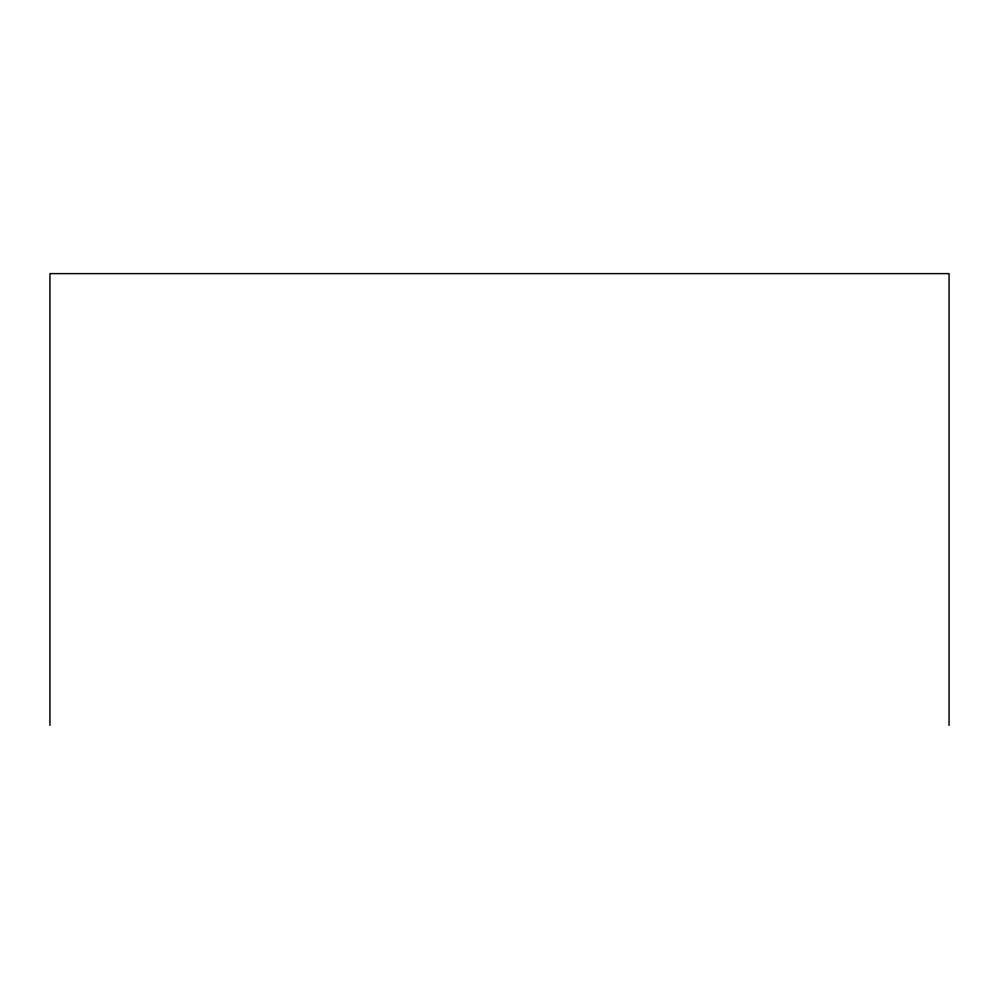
<?xml version="1.0" encoding="UTF-8"?>
<svg xmlns="http://www.w3.org/2000/svg" width="999" height="999" viewBox="0 0 999 999"><rect width="100%" height="100%" fill="white"/><g stroke="black" fill="none" stroke-linecap="round" stroke-linejoin="round"><path stroke-width="1.5" d="M949.05 725.386L949.05 273.614L49.95 273.614L49.95 725.386"/></g></svg>
